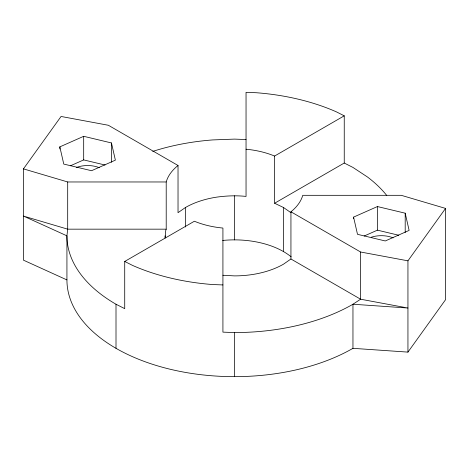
<?xml version="1.0" encoding="UTF-8"?>
<svg xmlns="http://www.w3.org/2000/svg" width="469" height="469" viewBox="0 0 469 469"><rect width="100%" height="100%" fill="white"/><g stroke="black" fill="none" stroke-linecap="round" stroke-linejoin="round"><path stroke-width="0.7" d="M290.938 211.795L360.597 252.011L360.597 299.21L352.958 304.24A167.55 96.731 0 0 1 234.482 332.574L222.922 332.134L222.922 228.057C213.155 227.137 203.452 224.997 194.377 221.233L124.719 261.45L124.719 308.649L116.007 304.24A167.55 96.731 0 0 1 66.932 235.837L23.45 216.074L67.694 229.165L166.208 229.165L166.208 181.966C168.078 175.3 172.698 169.743 178.027 165.487L108.368 125.27L61.064 116.464L23.45 168.875L23.45 260.16L66.932 279.923A167.55 96.731 0 0 0 170.364 369.291A167.55 96.731 0 0 0 352.958 348.326L407.942 352.113L445.55 299.697L445.55 208.412L401.271 195.315L302.757 195.315C300.881 201.975 296.267 207.533 290.938 211.795L290.938 258.994L283.534 264.158A69.371 40.053 0 0 1 234.482 275.889L222.922 275.256M364.179 236.024L377.428 230.156L377.428 206.553L405.198 213.196L409.12 230.402L385.278 240.966L357.501 234.324L353.579 217.118L377.428 206.553M405.198 232.507L405.198 213.196M407.942 352.113L407.942 260.828L445.55 208.412M165.111 238.006L165.704 230.613L166.208 229.165M344.246 115.825L274.588 156.048L274.588 203.247L344.246 163.03L344.246 115.825L336.478 111.898A167.55 96.731 0 0 0 256.35 92.733L246.043 92.346L246.043 196.417C236.229 195.35 226.293 195.796 216.526 197.156A69.371 40.053 0 0 0 185.431 207.521L178.027 212.686L178.027 165.487M59.839 146.873L83.687 136.309L111.458 142.951L115.386 160.158L91.537 170.722L63.766 164.08L59.839 146.873L59.839 149.019M70.438 165.78L83.687 159.911L105.05 165.018M23.45 168.875L67.694 181.966L166.208 181.966M246.043 139.545L234.482 139.105L212.609 139.932A167.55 96.731 0 0 0 152.747 151.399M222.922 284.935L212.609 284.542A167.55 96.731 0 0 1 132.487 265.384L124.719 261.45M246.043 149.218C255.81 150.144 265.507 152.284 274.588 156.048M360.597 252.011L407.942 260.828M377.428 230.156L398.791 235.262M274.588 203.247L283.534 207.521L290.938 212.686M344.246 163.03L352.958 167.439L367.409 176.954A167.55 96.731 0 0 1 386.773 195.509M290.938 258.994L360.597 299.21L407.942 308.027L352.958 304.24L352.958 348.326M353.579 217.118L353.579 218.548M283.534 207.521L283.534 251.607M234.482 195.79L234.482 239.876M234.482 332.574L234.482 376.654M185.431 207.521L185.431 227.031M116.007 304.24L116.007 348.326M111.458 142.951L111.458 162.262M83.687 136.309L83.687 159.911M67.694 181.966L67.694 229.165L66.932 235.837L66.932 279.923M165.194 237.801A69.371 40.053 0 0 1 165.111 235.837M76.47 167.486A20.061 11.578 0 0 1 87.609 165.534L90.23 165.633A20.061 11.578 0 0 1 99.299 167.703M371.237 237.244A20.231 11.684 0 0 1 393.139 237.865M222.669 240.456A69.371 40.053 0 0 1 291.132 256.807"/></g></svg>
